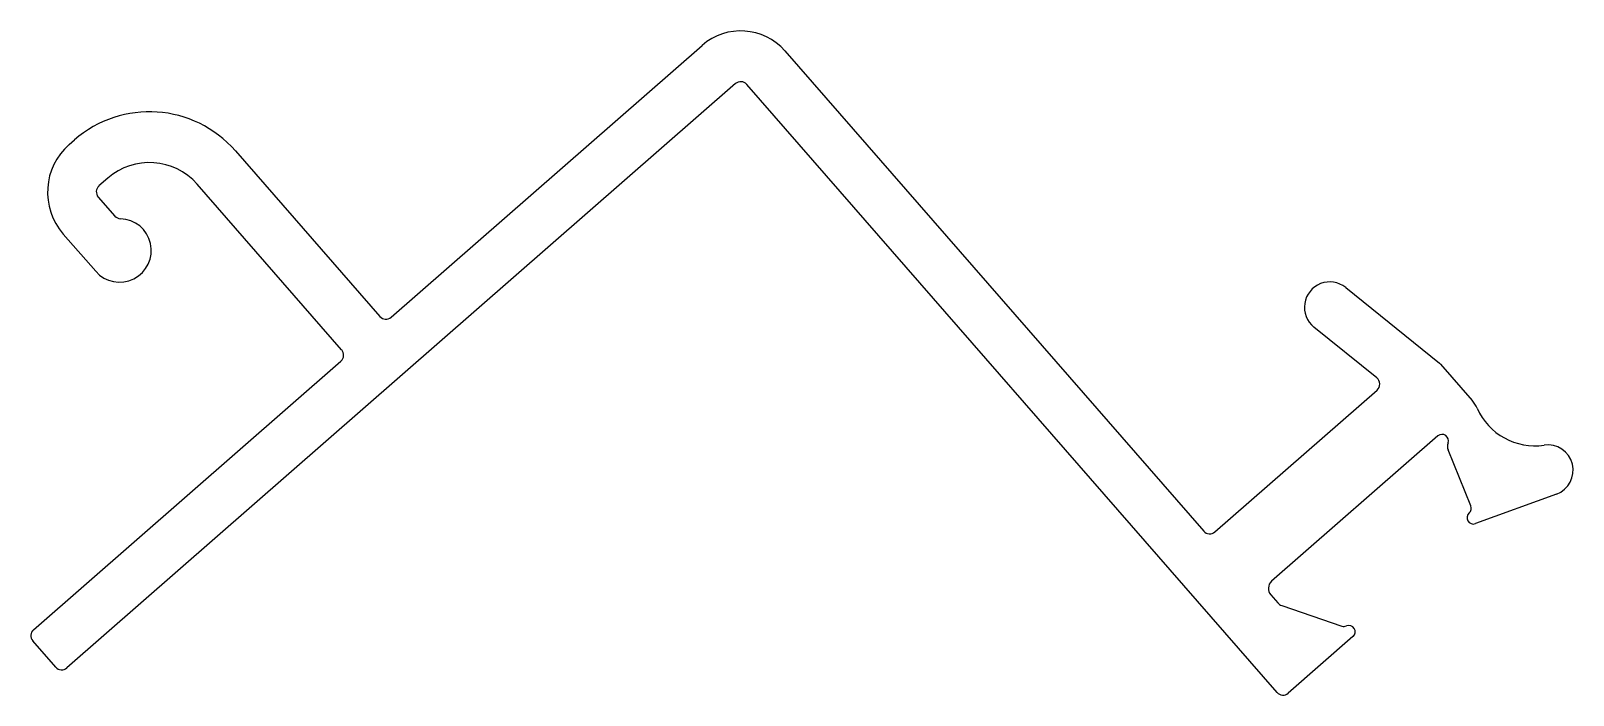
# Model space of a CAD drawing. Extents: x -19.2 to 29.5, y -0.1 to 20.9.
import ezdxf

# ---------------------------------------------------------------- set-up
doc = ezdxf.new("R2010")
doc.units = 0
doc.layers.add('1', color=7, linetype='CONTINUOUS')

msp = doc.modelspace()

# ---------------------------------------------------------------- linework, layer by layer
at = {"layer": '1'}
for p, q in [((-7.801, 11.857), (2.015, 20.428)), ((4.625, 20.251), (17.84, 5.116)), ((3.067, 19.223), (-18.027, 0.805)), ((20.153, 0.034), (3.42, 19.199)), ((-17.954, 17.304), (-17.791, 17.446)), ((-12.712, 17.102), (-8.154, 11.881)), ((-16.739, 16.241), (-17.015, 16)), ((-17.039, 15.647), (-16.517, 15.049)), ((-9.359, 10.829), (-13.917, 16.05)), ((-17.119, 13.307), (-18.145, 14.482)), ((22.319, 12.795), (25.279, 10.408)), ((23.301, 9.948), (21.314, 11.55)), ((-19.08, 2.01), (-9.383, 10.476)), ((25.311, 10.378), (26.305, 9.239)), ((18.193, 5.092), (23.309, 9.559)), ((25.23, 8.117), (19.982, 3.535)), ((26.266, 5.916), (25.551, 7.678)), ((28.969, 6.284), (26.414, 5.353)), ((19.953, 3.112), (20.173, 2.86)), ((20.302, 2.773), (22.2, 2.125)), ((-18.38, 0.829), (-19.104, 1.657)), ((22.549, 1.794), (20.506, 0.01))]:
    msp.add_line(p, q, dxfattribs=at)
for centre, radius, start, end in [((3.232, 19.034), 1.85, 41.1244, 131.1244), ((3.232, 19.034), 0.25, 41.1244, 131.1244), ((-15.424, 14.734), 3.6, 41.1244, 131.1244), ((-16.639, 15.797), 2, 131.1244, 221.1244), ((-15.424, 14.734), 2, 41.1244, 131.1244), ((-16.85, 15.812), 0.25, 131.1244, 221.1244), ((-16.366, 13.964), 1, 221.1244, 88.2808), ((-16.328, 15.214), 0.25, 221.1244, 268.2808), ((21.816, 12.172), 0.8, 51.1244, 231.1244), ((-7.966, 12.046), 0.25, 221.1244, 311.1244), ((-9.547, 10.665), 0.25, 311.1244, 41.1244), ((25.123, 10.214), 0.25, 41.1244, 51.1244), ((23.141, 9.75), 0.254, 311.1244, 51.1244), ((25.552, 8.582), 1, 24.0956, 41.1244), ((28.29, 9.806), 2, 204.0956, 278.3183), ((25.361, 7.966), 0.2, 339.5234, 131.1244), ((25.829, 7.791), 0.3, 159.5234, 202.0793), ((28.695, 7.036), 0.8, 290.0259, 98.3183), ((26.081, 5.841), 0.2, 311.4529, 22.0793), ((26.346, 5.541), 0.2, 131.4529, 290.0259), ((18.028, 5.281), 0.25, 221.1244, 311.1244), ((20.179, 3.309), 0.3, 131.1244, 221.1244), ((20.399, 3.057), 0.3, 221.1244, 251.1244), ((-18.915, 1.822), 0.25, 131.1244, 221.1244), ((22.264, 2.314), 0.2, 251.1244, 292.534), ((22.418, 1.944), 0.2, 311.1244, 112.534), ((-18.192, 0.993), 0.25, 221.1244, 311.1244), ((20.342, 0.198), 0.25, 221.1244, 311.1244)]:
    msp.add_arc(centre, radius, start, end, dxfattribs=at)

doc.saveas('drawing.dxf')
